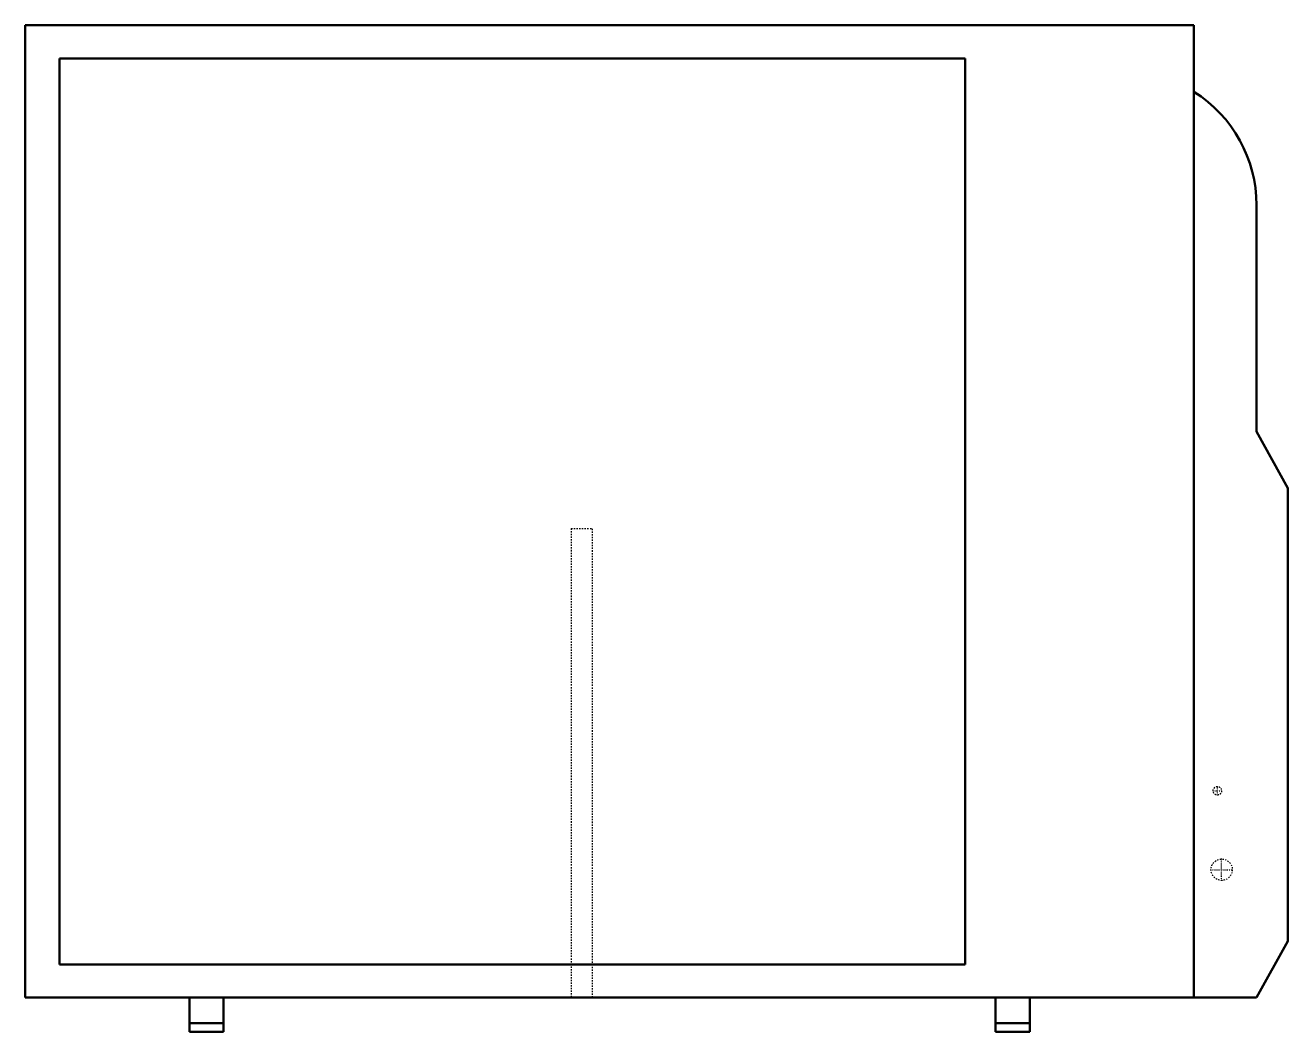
# Model space of a CAD drawing. Header units: millimetres. Extents: x -470 to 470, y 0 to 749.
import ezdxf

# ---------------------------------------------------------------- set-up
doc = ezdxf.new("R2010")
doc.units = ezdxf.units.MM
doc.linetypes.add('Center', pattern=[1.5, 0.45, -0.5, 0.05, -0.5])
doc.linetypes.add('Dashed', pattern=[2, 1, -1])
for name, color, linetype, lineweight in [('AM_0', 7, 'Continuous', 50), ('AM_7', 7, 'Center', 25), ('AM_9', 6, 'Dashed', 25)]:
    doc.layers.add(name, color=color, linetype=linetype, lineweight=lineweight)

# ---------------------------------------------------------------- blocks, each defined once
blk = doc.blocks.new('1_RXP24AVJU9_PART8_0_in_RXP24AVJU9_0')
at = {"layer": 'AM_0'}
for p, q in [((400.05, 749.3), (-469.9, 749.3)), ((-469.9, 749.3), (-469.9, 25.4)), ((400.05, 25.4), (400.05, 749.3)), ((-469.9, 25.4), (-347.6625, 25.4)), ((-322.2625, 25.4), (252.4125, 25.4)), ((277.8125, 25.4), (400.05, 25.4))]:
    blk.add_line(p, q, dxfattribs=at)
blk = doc.blocks.new('2_RXP24AVJU9_PART7_0_in_RXP24AVJU9_0')
at = {"layer": 'AM_0'}
for p, q in [((446.62, 446.88), (446.62, 615.47)), ((469.9, 404.73), (446.62, 446.88)), ((469.9, 67.55), (469.9, 404.73)), ((446.62, 25.4), (469.9, 67.55)), ((400.05, 25.4), (446.62, 25.4))]:
    blk.add_line(p, q, dxfattribs=at)
blk.add_arc((347.04, 615.47), 99.58, 360, 57.834, dxfattribs=at)
blk = doc.blocks.new('3_RXP24AVJU9_PART6_0_in_RXP24AVJU9_0')
at = {"layer": 'AM_0'}
for p, q in [((229.87, 724.535), (-444.5, 724.535)), ((-444.5, 724.535), (-444.5, 50.165)), ((229.87, 50.165), (229.87, 724.535)), ((-444.5, 50.165), (229.87, 50.165))]:
    blk.add_line(p, q, dxfattribs=at)
blk = doc.blocks.new('4_RXP24AVJU9_PART5_0_in_RXP24AVJU9_0')
at = {"layer": 'AM_0'}
for p, q in [((-347.6625, 0), (-347.6625, 25.4)), ((-347.6625, 25.4), (-322.2625, 25.4)), ((-322.2625, 25.4), (-322.2625, 0)), ((-347.6625, 6.35), (-322.2625, 6.35)), ((-347.6625, 0), (-322.2625, 0))]:
    blk.add_line(p, q, dxfattribs=at)
blk = doc.blocks.new('5_RXP24AVJU9_PART4_0_in_RXP24AVJU9_0')
at = {"layer": 'AM_0'}
for p, q in [((252.4125, 0), (252.4125, 25.4)), ((277.8125, 25.4), (252.4125, 25.4)), ((277.8125, 25.4), (277.8125, 0)), ((277.8125, 6.35), (252.4125, 6.35)), ((277.8125, 0), (252.4125, 0))]:
    blk.add_line(p, q, dxfattribs=at)
blk = doc.blocks.new('6_RXP24AVJU9_PART3_0_in_RXP24AVJU9_0')
at = {"layer": 'AM_7'}
for p, q in [((420.6875, 112.315625), (420.6875, 128.984375)), ((412.353125, 120.65), (429.021875, 120.65))]:
    blk.add_line(p, q, dxfattribs=at)
at = {"layer": 'AM_9'}
blk.add_circle((420.6875, 120.65), 7.9375, dxfattribs=at)
blk = doc.blocks.new('7_RXP24AVJU9_PART2_0_in_RXP24AVJU9_0')
at = {"layer": 'AM_7'}
for p, q in [((414.17875, 179.3875), (420.84625, 179.3875)), ((417.5125, 176.05375), (417.5125, 182.72125))]:
    blk.add_line(p, q, dxfattribs=at)
at = {"layer": 'AM_9'}
blk.add_circle((417.5125, 179.3875), 3.175, dxfattribs=at)
blk = doc.blocks.new('8_RXP24AVJU9_PART1_0_in_RXP24AVJU9_0')
at = {"layer": 'AM_9'}
for p, q in [((-63.5, 374.65), (-47.625, 374.65)), ((-63.5, 374.65), (-63.5, 25.4)), ((-47.625, 25.4), (-47.625, 374.65))]:
    blk.add_line(p, q, dxfattribs=at)

msp = doc.modelspace()

# ---------------------------------------------------------------- block references
for name in ['1_RXP24AVJU9_PART8_0_in_RXP24AVJU9_0', '3_RXP24AVJU9_PART6_0_in_RXP24AVJU9_0', '2_RXP24AVJU9_PART7_0_in_RXP24AVJU9_0', '8_RXP24AVJU9_PART1_0_in_RXP24AVJU9_0', '7_RXP24AVJU9_PART2_0_in_RXP24AVJU9_0', '6_RXP24AVJU9_PART3_0_in_RXP24AVJU9_0', '4_RXP24AVJU9_PART5_0_in_RXP24AVJU9_0', '5_RXP24AVJU9_PART4_0_in_RXP24AVJU9_0']:
    msp.add_blockref(name, (0, 0))

doc.saveas('drawing.dxf')
